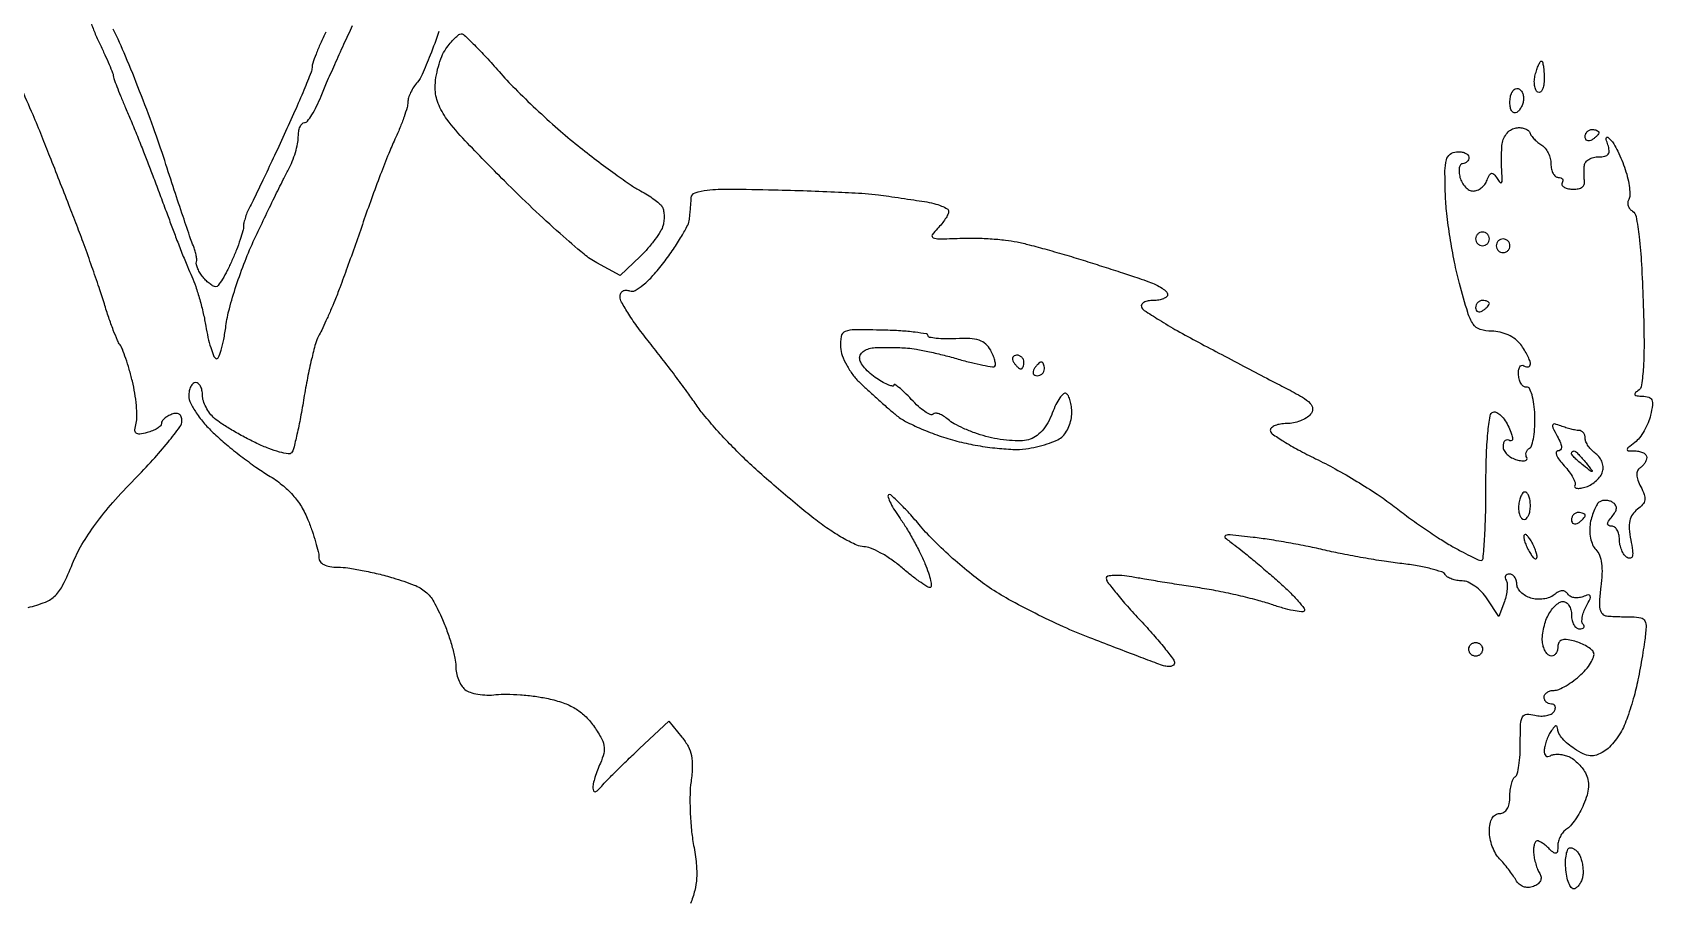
# Model space of a CAD drawing. Extents: x 0 to 102, y 0 to 135.
# Drawn here: x 47.56 to 67.63, y 86.97 to 97.73 of the extents above; entities that cross this region are included whole.
import ezdxf

# ---------------------------------------------------------------- set-up
doc = ezdxf.new("R2010")
doc.units = 0
doc.header["$MEASUREMENT"] = 0

msp = doc.modelspace()

# ---------------------------------------------------------------- linework, layer by layer
for points in [[(30.54279, 98.263538, 0.007553), (30.527875, 97.243747, 0.000859), (30.532943, 94.939496, 0.000898), (30.541598, 93.425017, 0.001463), (30.555014, 92.13976, 0.000165), (30.570717, 90.993112, 0.135711), (30.586404, 90.939331, -0.134315), (30.602273, 90.885471, -0.000146), (30.625646, 89.669396, -0.001368), (30.647691, 88.307759, -0.000839), (30.666595, 86.702551, 0.000033), (30.685773, 84.815616, 0.00002), (30.70867, 82.585771, 0.00002), (30.731548, 80.374829, 0.000035), (30.75062, 78.5511, -0.000439), (30.769668, 76.57694, -0.000168), (30.792841, 73.829363, -0.000166), (30.816006, 70.846073, -0.000204), (30.835569, 68.0607, 0.000004), (30.856286, 64.932268, 0.000002), (30.883525, 60.825814, 0.000002), (30.912326, 56.488502, 0.000002), (30.938318, 52.5789, -0.000116)], [(31.042661, 24.1956, 0.000001), (31.037549, 23.023692, 0.000001), (31.032419, 21.846099, 0.000001), (31.02793, 20.814404, 0.000005)], [(48.274914, 97.867118, 0.015059), (48.328418, 97.72615, 0.01428), (48.3912, 97.5861, -0.005063), (48.454025, 97.452603, -0.007001), (48.507486, 97.331501, -0.00461), (48.549837, 97.229202, -0.082511), (48.557529, 97.194582, 0.073147), (48.564535, 97.160027, 0.004447), (48.601299, 97.06084, 0.00656), (48.647859, 96.943231, 0.004801), (48.7025, 96.813882, -0.003914), (48.767348, 96.661124, -0.00207), (48.845511, 96.470696, -0.002059), (48.923878, 96.275194, -0.003184), (48.989803, 96.1056, -0.001036), (49.055495, 95.932289, -0.00061), (49.133325, 95.7249, -0.00061), (49.210581, 95.517501, -0.001044), (49.274484, 95.3442, 0.004173), (49.33625, 95.17987, 0.003172), (49.406585, 95.000777, 0.003207), (49.474698, 94.83364, 0.007493), (49.528327, 94.7097, -0.025155), (49.576359, 94.586979, -0.011999), (49.626257, 94.424966, -0.011861), (49.670402, 94.252836, -0.016521), (49.701107, 94.096793, 0.015067), (49.728338, 93.956256, 0.020284), (49.761913, 93.831092, 0.017808), (49.796976, 93.731417, 0.16224), (49.826076, 93.696554, 0.453532), (49.855238, 93.705512, 0.030565), (49.889875, 93.797501, 0.027578), (49.92312, 93.931118, 0.015057), (49.949806, 94.097961, -0.033726), (49.992256, 94.311859, -0.013648), (50.07751, 94.596889, -0.013432), (50.186242, 94.899646, -0.016623), (50.304253, 95.175, -0.001892), (50.426977, 95.434385, -0.001977), (50.549902, 95.689078, -0.001897), (50.657819, 95.90832, -0.008723), (50.723061, 96.034053, 0.028297), (50.769596, 96.133022, 0.022313), (50.808898, 96.244725, 0.022819), (50.836084, 96.352056, 0.050654), (50.8446, 96.435903, -0.040625), (50.850125, 96.503787, -0.060012), (50.866753, 96.561119, -0.07892), (50.891162, 96.600079, -0.216699), (50.920014, 96.6132, 0.230599), (50.956593, 96.631017, 0.025445), (51.011763, 96.709391, 0.026915), (51.070771, 96.815213, 0.018563), (51.126451, 96.940659, -0.007036), (51.194411, 97.103811, -0.002569), (51.295027, 97.332868, -0.002546), (51.407624, 97.582238, -0.003043), (51.516337, 97.816002, 0.006342)], [(51.183, 97.732977, 0.008954), (51.118208, 97.592506, 0.011262), (51.063502, 97.460075, 0.009506), (51.022512, 97.347851, 0.082987), (51.0138, 97.295724, -0.094978), (51.002414, 97.236325, -0.003268), (50.913182, 97.016316, -0.006019), (50.802509, 96.75736, -0.004155), (50.67127, 96.466787, -0.001291), (50.534217, 96.171946, -0.001625), (50.40572, 95.899677, -0.001293), (50.296588, 95.671894, -0.012941), (50.24827, 95.577998, 0.024907), (50.217466, 95.514445, 0.021506), (50.191438, 95.444985, 0.022067), (50.173325, 95.37989, 0.056876), (50.1678, 95.331475, -0.070397), (50.159714, 95.274329, -0.01111), (50.125741, 95.165788, -0.012144), (50.079437, 95.03888, -0.010345), (50.024619, 94.907327, -0.013976), (49.965551, 94.782978, -0.020862), (49.906471, 94.67813, -0.016758), (49.852977, 94.59795, -0.241783), (49.823478, 94.5828, -0.13039), (49.794759, 94.590419, -0.032332), (49.753777, 94.617461, -0.030866), (49.709337, 94.65563, -0.026688), (49.66759, 94.700795, -0.034961), (49.631327, 94.751287, -0.037085), (49.603247, 94.805383, -0.039914), (49.586462, 94.855218, -0.117531), (49.586063, 94.891145, 0.076699), (49.588614, 94.927639, 0.027348), (49.581408, 94.979523, 0.026378), (49.567136, 95.036503, 0.028163), (49.547188, 95.0904, -0.020443), (49.513357, 95.177647, -0.001156), (49.420423, 95.451902, -0.001772), (49.31169, 95.77907, -0.001298), (49.193266, 96.142844, 0.00887), (49.054418, 96.54839, 0.006128), (48.883555, 97.00252, 0.00618), (48.7085, 97.435172, 0.012579), (48.558309, 97.769699, -0.010234)], [(52.583198, 97.740851, -0.010139), (52.475086, 97.447881, -0.008291), (52.376028, 97.207152, -0.080015), (52.316848, 97.114139, 0.037514), (52.27144, 97.054573, 0.032635), (52.233053, 96.986124, 0.034025), (52.206545, 96.919337, 0.077608), (52.1982, 96.865899, -0.0713), (52.188943, 96.801313, -0.012451), (52.151372, 96.683869, -0.013293), (52.099816, 96.547356, -0.011577), (52.038785, 96.40726, 0.012831), (51.961925, 96.229612, 0.004263), (51.858234, 95.965528, 0.004241), (51.748272, 95.670841, 0.004814), (51.648, 95.3865, -0.002301), (51.550549, 95.105668, -0.0022), (51.449076, 94.821531, -0.002179), (51.357306, 94.571501, -0.007889), (51.295716, 94.4136, -0.005181), (51.243513, 94.289452, -0.004591), (51.186645, 94.16128, -0.004613), (51.133313, 94.04681, -0.014037), (51.094202, 93.970438, 0.058579), (51.057237, 93.879043, 0.0087), (51.00799, 93.686114, 0.009696), (50.95798, 93.455029, 0.008213), (50.9139, 93.209038, -0.006256), (50.871863, 92.969048, -0.008829), (50.827972, 92.756425, -0.005644), (50.786211, 92.580071, -0.112416), (50.761384, 92.530915, -0.265663), (50.720613, 92.515574, -0.025872), (50.613594, 92.538517, -0.02738), (50.480391, 92.582315, -0.018071), (50.332435, 92.646367, -0.011422), (50.177573, 92.724551, -0.010762), (50.0233, 92.811232, -0.010789), (49.889967, 92.8939, -0.036309), (49.80825, 92.955914, -0.051864), (49.751593, 93.017293, -0.04119), (49.70369, 93.093796, -0.042544), (49.670915, 93.173061, -0.07691), (49.6602, 93.242312, 0.052233), (49.653944, 93.302032, 0.07211), (49.635349, 93.352549, 0.092064), (49.607887, 93.386488, 0.178587), (49.5756, 93.3984, 0.190031), (49.543295, 93.385662, 0.088549), (49.515851, 93.349032, 0.068366), (49.497236, 93.294656, 0.048366), (49.491, 93.230339, 0.119591), (49.511444, 93.146085, 0.03), (49.584192, 93.023638, 0.028908), (49.686819, 92.889717, 0.025591), (49.80825, 92.762679, 0.015964), (49.955229, 92.632499, 0.009877), (50.135635, 92.488634, 0.009905), (50.319633, 92.353456, 0.017537), (50.477252, 92.250472, -0.033207), (50.641989, 92.13532, -0.042404), (50.776044, 92.007598, -0.044239), (50.882215, 91.863927, -0.04187), (50.963702, 91.701219, -0.011588), (51.015266, 91.563154, -0.012619), (51.058833, 91.426691, -0.012151), (51.090256, 91.308321, -0.058864), (51.0984, 91.239388, 0.151821), (51.114888, 91.186337, 0.12176), (51.159834, 91.146454, 0.083193), (51.234326, 91.121978, 0.037882), (51.336845, 91.1142, -0.035976), (51.458255, 91.105453, -0.011733), (51.635498, 91.075519, -0.011625), (51.831447, 91.032931, -0.012852), (52.0187, 90.982521, -0.0203), (52.276159, 90.894546, -0.083419), (52.417381, 90.8106, -0.090088), (52.517877, 90.688424, -0.025928), (52.626255, 90.467908, -0.016282), (52.689087, 90.307056, -0.015678), (52.742182, 90.140435, -0.015815), (52.779667, 89.990831, -0.05352), (52.7904, 89.890845, 0.051745), (52.798834, 89.809563, 0.04244), (52.823949, 89.7259, 0.044112), (52.860837, 89.652302, 0.081501), (52.904608, 89.601933, 0.095999), (52.967154, 89.567658, 0.036469), (53.064299, 89.544194, 0.034457), (53.176478, 89.533481, 0.035572), (53.28786, 89.538474, -0.033195), (53.417551, 89.544905, -0.014758), (53.588647, 89.536972, -0.014533), (53.769934, 89.517882, -0.019041), (53.934011, 89.48937, -0.03167), (54.118008, 89.437764, -0.050814), (54.265492, 89.368635, -0.055422), (54.386842, 89.276273, -0.047713), (54.491889, 89.155075, -0.024573), (54.583235, 89.012448, -0.084568), (54.620964, 88.909655, -0.104211), (54.618564, 88.812258, -0.048843), (54.577529, 88.692423, 0.017353), (54.541313, 88.605023, 0.017206), (54.511134, 88.515074, 0.017341), (54.49022, 88.434721, 0.061673), (54.485091, 88.381869, 0.112621), (54.493856, 88.347646, 0.342878), (54.514236, 88.338172, 0.136935), (54.547133, 88.356044, 0.025271), (54.594643, 88.407, -0.018605), (54.657641, 88.476399, -0.003649), (54.776364, 88.596028, -0.003867), (54.916895, 88.733437, -0.003577), (55.063208, 88.8723), (55.424912, 89.2107), (55.585673, 89.014044, -0.050863), (55.661066, 88.899886, -0.07004), (55.702256, 88.784244, -0.05893), (55.713886, 88.647102, -0.02546), (55.698476, 88.464144, 0.029211), (55.685709, 88.297655, 0.014613), (55.688052, 88.086417, 0.014455), (55.703247, 87.867261, 0.020676), (55.730336, 87.674309, -0.018971), (55.762854, 87.44828, -0.039792), (55.767361, 87.270917, -0.046807), (55.744093, 87.114511, -0.03922), (55.691368, 86.955209, 0.006333)], [(47.504738, 90.615888, 0.030821), (47.719012, 90.684124, 0.102844), (47.842249, 90.763967, 0.084691), (47.936112, 90.8949, 0.016858), (48.053754, 91.15885, -0.037202), (48.170326, 91.39418, -0.024849), (48.336171, 91.645128, -0.021605), (48.552194, 91.913978, -0.014348), (48.821558, 92.203832, 0.010042), (49.045606, 92.440798, 0.014208), (49.234603, 92.661179, 0.01026), (49.38111, 92.849969, 0.161234), (49.4064, 92.926358, 0.087816), (49.397613, 92.976002, 0.166514), (49.372361, 93.007205, 0.15708), (49.332051, 93.017447, 0.076048), (49.2795, 93.005994, 0.042075), (49.230944, 92.982508, 0.049775), (49.189877, 92.952308, 0.057119), (49.161609, 92.920282, 0.153444), (49.1526, 92.891616, -0.202794), (49.14057, 92.863175, -0.051868), (49.100439, 92.831588, -0.044357), (49.043018, 92.802091, -0.032537), (48.975032, 92.779499, -0.03111), (48.883951, 92.761644, -0.211935), (48.841046, 92.774275, -0.244627), (48.825305, 92.812901, -0.04075), (48.839666, 92.894445, 0.066984), (48.850196, 92.980324, 0.019145), (48.843468, 93.114652, 0.018907), (48.824127, 93.267171, 0.019029), (48.793348, 93.417463, 0.0102), (48.754795, 93.562122, 0.011913), (48.712153, 93.69772, 0.010929), (48.671034, 93.810239, 0.068175), (48.641245, 93.8637, -0.062315), (48.609519, 93.919107, -0.00783), (48.558171, 94.047705, -0.009108), (48.502133, 94.203138, -0.007443), (48.447723, 94.3713, 0.006751), (48.382998, 94.572293, 0.003133), (48.293808, 94.831577, 0.003103), (48.196726, 95.10276, 0.00432), (48.106227, 95.3442, 0.000934), (48.009385, 95.594524, 0.000546), (47.892469, 95.8941, 0.000546), (47.774804, 96.193662, 0.000927), (47.67562, 96.444, 0.007338), (47.565543, 96.708958, 0.003153), (47.411258, 97.059388, 0.003119)]]:
    msp.add_lwpolyline(points, format="xyb")
for points in [[(52.858647, 97.711932, -0.188864), (52.894831, 97.696994, -0.005068), (53.02021, 97.574197, -0.009889), (53.165303, 97.423328, -0.006531), (53.326283, 97.244544, 0.015703), (53.523279, 97.033673, 0.008222), (53.780778, 96.783204, 0.00817), (54.05346, 96.534834, 0.012402), (54.299183, 96.328857, 0.00562), (54.53059, 96.148672, 0.006119), (54.759578, 95.978853, 0.005772), (54.958999, 95.838186, 0.029775), (55.0746, 95.76838, -0.01779), (55.15946, 95.719872, -0.018476), (55.239564, 95.666027, -0.018521), (55.305178, 95.614491, -0.072513), (55.339181, 95.57597, -0.090769), (55.356767, 95.534068, -0.039603), (55.365044, 95.474099, -0.037492), (55.363911, 95.40725, -0.040993), (55.352688, 95.343341, -0.073117), (55.321329, 95.26953, -0.021812), (55.252922, 95.16766, -0.021368), (55.165121, 95.058569, -0.021602), (55.068632, 94.957782), (54.824149, 94.723553), (54.535455, 94.879025, -0.050369), (54.375486, 94.987214, -0.007509), (54.080385, 95.241029, -0.008384), (53.740225, 95.552944, -0.007138), (53.39168, 95.893056, -0.004762), (52.905975, 96.390117, -0.031379), (52.681588, 96.655663, -0.065997), (52.573407, 96.850413, -0.094087), (52.5366, 97.044284, -0.038276), (52.546247, 97.170116, -0.028604), (52.575286, 97.306213, -0.029209), (52.61777, 97.43196, -0.056761), (52.668297, 97.524976, -0.019683), (52.723018, 97.596902, -0.02617), (52.778538, 97.657454, -0.025335), (52.828268, 97.70158, -0.175078)], [(66.209367, 97.3746, -0.349346), (66.22213, 97.364443, -0.019434), (66.232273, 97.311005, -0.023105), (66.239463, 97.241104, -0.014076), (66.2418, 97.158107, -0.034022), (66.236368, 97.078363, -0.072514), (66.219282, 97.019126, -0.140077), (66.194127, 96.989498, -0.293546), (66.165142, 96.988991, -0.15438), (66.138966, 97.019391, -0.064046), (66.123994, 97.072129, -0.054994), (66.121463, 97.137277, -0.046215), (66.132709, 97.205484, -0.016826), (66.152007, 97.270288, -0.025633), (66.17347, 97.324922, -0.023205), (66.194388, 97.3659, -0.269346)], [(65.9034, 97.0362, -0.142666), (65.935661, 97.026804, -0.09965), (65.963149, 97.00039, -0.08433), (65.981667, 96.960891, -0.067639), (65.988, 96.914293, -0.061875), (65.981725, 96.863783, -0.051278), (65.963149, 96.812837, -0.053305), (65.935788, 96.769062, -0.08825), (65.9034, 96.7401, -0.202618), (65.871411, 96.735142, -0.181468), (65.843651, 96.754342, -0.104212), (65.824852, 96.798931, -0.047867), (65.8188, 96.862007, -0.0466), (65.825027, 96.928678, -0.066561), (65.843651, 96.985031, -0.086673), (65.871084, 97.023051, -0.195654)], [(66.063855, 96.489337, 0.06722), (66.084847, 96.450904, 0.031858), (66.121186, 96.40757, 0.030863), (66.165612, 96.366386, 0.038057), (66.211905, 96.334046, -0.090642), (66.255735, 96.29603, -0.054601), (66.292767, 96.237798, -0.052334), (66.317902, 96.169528, -0.062127), (66.3264, 96.101396, 0.052333), (66.333026, 96.038268, 0.072203), (66.352718, 95.984868, 0.092144), (66.3818, 95.948994, 0.178305), (66.415993, 95.9364, -0.080103), (66.447134, 95.931379, -0.158326), (66.467097, 95.916708, -0.184073), (66.472877, 95.894883, -0.112574), (66.464154, 95.869362, 0.248722), (66.462406, 95.842935, 0.146181), (66.483621, 95.818345, 0.082738), (66.527945, 95.799419, 0.04084), (66.588606, 95.789828, 0.058971), (66.651143, 95.792495, 0.090638), (66.70207, 95.810579, 0.121332), (66.733545, 95.840704, 0.17424), (66.741922, 95.878016, -0.0178), (66.737819, 95.924206, -0.010168), (66.735989, 95.980188, -0.010147), (66.736439, 96.036655, -0.016563), (66.739376, 96.08445, -0.147566), (66.755856, 96.124824, -0.087884), (66.795378, 96.159136, -0.074158), (66.851517, 96.182316, -0.060959), (66.915945, 96.1902, 0.050628), (66.992213, 96.197942, 0.179484), (67.03326, 96.223535, 0.192374), (67.046045, 96.268337, 0.059126), (67.030394, 96.33825, -0.015645), (67.009801, 96.403191, -0.192431), (67.012458, 96.428542, -0.457203), (67.027985, 96.432153, -0.037745), (67.063802, 96.4017, -0.067237), (67.102909, 96.350941, -0.016807), (67.152136, 96.25833, -0.016866), (67.20174, 96.147617, -0.016245), (67.244441, 96.032432, -0.023372), (67.277033, 95.917263, -0.028263), (67.296316, 95.80661, -0.02887), (67.301735, 95.713771, -0.139431), (67.287448, 95.663424, 0.115743), (67.275114, 95.626587, 0.100463), (67.279496, 95.586021, 0.093297), (67.3, 95.547937, 0.084515), (67.333573, 95.518361, -0.215352), (67.37885, 95.451174, -0.01256), (67.415097, 95.200589, -0.015033), (67.4452, 94.861216, -0.006519), (67.465756, 94.408429, -0.005359), (67.476434, 93.91448, -0.017593), (67.468511, 93.588305, -0.020174), (67.446496, 93.368467, -0.219487), (67.399495, 93.295505, 0.0583), (67.365292, 93.267684, 0.391184), (67.364778, 93.247668, 0.189362), (67.391044, 93.234113, 0.023478), (67.456521, 93.230495, -0.071207), (67.534005, 93.218752, -0.221055), (67.572495, 93.184466, -0.138233), (67.581188, 93.119619, -0.023794), (67.557641, 92.99655, -0.03967), (67.525991, 92.899722, -0.031642), (67.477353, 92.801177, -0.032612), (67.420216, 92.715276, -0.06668), (67.3631, 92.65815, 0.007075), (67.27836, 92.5915, 0.237821), (67.268099, 92.568718, 0.386566), (67.282099, 92.554608, 0.012888), (67.36773, 92.5524, -0.053682), (67.422465, 92.546506, -0.073441), (67.468773, 92.529015, -0.093186), (67.49986, 92.50317, -0.174583), (67.5108, 92.472793, -0.089841), (67.504583, 92.438471, -0.053217), (67.485882, 92.40117, -0.050997), (67.458419, 92.366718, -0.06066), (67.425971, 92.340759, 0.153024), (67.396047, 92.306191, 0.114544), (67.386888, 92.256352, 0.077314), (67.400234, 92.190736, 0.034115), (67.436683, 92.109813, -0.036483), (67.479262, 92.014071, -0.124588), (67.485857, 91.946739, -0.143634), (67.459442, 91.889982, -0.054685), (67.394394, 91.830512, 0.084034), (67.332779, 91.767192, 0.098052), (67.299484, 91.690294, 0.073841), (67.292851, 91.589485, 0.02893), (67.312288, 91.45111, -0.014563), (67.334429, 91.320775, -0.082611), (67.332626, 91.250639, -0.296478), (67.309356, 91.226495, -0.197752), (67.270206, 91.232938, -0.099794), (67.232733, 91.268024, -0.052235), (67.20113, 91.323865, -0.049005), (67.179654, 91.390297, -0.053739), (67.1724, 91.457593, 0.055886), (67.165357, 91.520405, 0.07539), (67.144506, 91.573564, 0.094706), (67.113669, 91.609213, 0.168775), (67.077441, 91.6218, -0.097798), (67.040188, 91.629157, -0.313517), (67.027185, 91.649302, -0.141986), (67.0386, 91.684158, -0.023542), (67.081549, 91.741168, 0.043282), (67.120896, 91.797921, 0.115588), (67.134865, 91.844811, 0.160707), (67.124619, 91.883439, 0.110253), (67.091908, 91.915361, 0.067801), (67.05244, 91.9329, 0.05732), (67.007374, 91.940556, 0.059614), (66.963766, 91.937703, 0.092552), (66.928701, 91.924143, 0.119965), (66.897226, 91.892226, 0.031207), (66.863872, 91.827727, 0.029887), (66.834018, 91.747221, 0.026622), (66.81262, 91.660574, 0.051998), (66.804839, 91.569233, 0.04661), (66.815476, 91.474723, 0.049437), (66.841703, 91.391132, 0.095938), (66.880735, 91.333351, -0.10798), (66.925363, 91.263767, -0.055043), (66.950694, 91.162524, -0.043302), (66.957045, 91.03207, -0.023861), (66.943377, 90.872826, 0.016043), (66.925954, 90.701335, 0.065148), (66.932333, 90.596815, 0.134669), (66.961497, 90.537771, 0.191555), (67.013211, 90.511777, 0.009404), (67.071654, 90.507772, 0.003494), (67.153975, 90.50426, 0.003461), (67.243828, 90.501679, 0.004174), (67.328265, 90.500543, -0.05099), (67.437762, 90.488782, -0.227494), (67.487558, 90.450432, -0.1372), (67.502831, 90.372889, -0.015584), (67.483128, 90.193515, -0.005672), (67.462361, 90.05786, -0.003775), (67.435622, 89.902838, -0.0038), (67.407393, 89.752789, -0.00742), (67.38221, 89.6337, -0.01255), (67.353473, 89.520369, -0.007846), (67.314437, 89.389139, -0.007873), (67.271885, 89.260972, -0.014185), (67.232404, 89.15755, -0.038773), (67.185373, 89.065089, -0.029032), (67.120251, 88.971136, -0.029656), (67.048086, 88.889425, -0.057516), (66.980065, 88.835185, -0.055441), (66.889888, 88.791905, -0.107804), (66.811001, 88.782238, -0.090751), (66.726349, 88.806018, -0.031306), (66.615457, 88.869135, -0.032399), (66.537113, 88.928054, -0.036983), (66.470679, 88.994239, -0.040065), (66.423945, 89.057899, -0.136002), (66.409705, 89.1069, 0.078853), (66.403629, 89.142321, 0.397691), (66.387475, 89.150865, 0.159625), (66.362402, 89.134183, 0.023354), (66.3264, 89.0838, 0.033381), (66.294906, 89.027097, 0.025781), (66.268101, 88.961646, 0.026384), (66.249391, 88.897646, 0.055043), (66.243095, 88.846157, 0.072432), (66.24829, 88.807303, 0.150526), (66.264789, 88.781918, 0.19112), (66.289608, 88.773749, 0.124095), (66.318766, 88.782982, -0.100026), (66.358033, 88.797502, -0.044526), (66.413332, 88.801146, -0.041688), (66.474551, 88.7946, -0.044169), (66.532616, 88.778021, -0.062549), (66.591049, 88.746753, -0.034919), (66.653566, 88.695565, -0.034252), (66.710462, 88.634051, -0.04667), (66.752139, 88.571082, -0.072228), (66.782236, 88.487908, -0.064678), (66.789007, 88.396336, -0.055601), (66.771841, 88.294159, -0.034136), (66.73042, 88.179185, -0.024477), (66.682563, 88.083309, -0.023765), (66.62513, 87.991588, -0.024464), (66.566954, 87.915988, -0.076252), (66.518531, 87.874046, 0.079982), (66.477379, 87.837865, 0.052898), (66.442587, 87.785253, 0.051948), (66.418964, 87.725198, 0.067845), (66.411, 87.666776, -0.029634), (66.406995, 87.599254, -0.280341), (66.38985, 87.577397, -0.264808), (66.361641, 87.581913, -0.027239), (66.30948, 87.62868, 0.024094), (66.266684, 87.667539, 0.027348), (66.222054, 87.700378, 0.028102), (66.181593, 87.723733, 0.117359), (66.154418, 87.7302, 0.256434), (66.134697, 87.719374, 0.072535), (66.119841, 87.686273, 0.053788), (66.111566, 87.637951, 0.033927), (66.111893, 87.580663, 0.031698), (66.120838, 87.515741, 0.022349), (66.138711, 87.444249, 0.022648), (66.162066, 87.377152, 0.043359), (66.187717, 87.326265, -0.110648), (66.203887, 87.279541, -0.142685), (66.196209, 87.234996, -0.120896), (66.163947, 87.196283, -0.067352), (66.109789, 87.166633, -0.082215), (66.045717, 87.153488, -0.098576), (65.985025, 87.163172, -0.097669), (65.932254, 87.195488, -0.079266), (65.891061, 87.247654, 0.02381), (65.852995, 87.308665, 0.012803), (65.800661, 87.380287, 0.012724), (65.743452, 87.450731, 0.01947), (65.690033, 87.508481, -0.070076), (65.642108, 87.572119, -0.038918), (65.601729, 87.660689, -0.037934), (65.574198, 87.758592, -0.049614), (65.565, 87.851057, -0.044719), (65.57321, 87.942674, -0.087552), (65.598488, 88.011193, -0.12005), (65.639039, 88.053262, -0.142149), (65.6919, 88.0686, 0.1393), (65.743992, 88.0834, 0.117066), (65.784653, 88.124168, 0.088683), (65.810341, 88.189596, 0.049343), (65.8188, 88.275107, -0.029336), (65.823617, 88.35713, -0.035503), (65.838044, 88.432846, -0.038261), (65.859021, 88.492959, -0.152411), (65.884311, 88.522102, 0.200046), (65.909865, 88.55772, 0.019758), (65.929972, 88.663441, 0.0225), (65.943779, 88.79643, 0.015957), (65.947761, 88.946401, -0.010183), (65.951189, 89.175005, -0.113328), (65.974575, 89.262545, -0.267115), (66.026327, 89.295137, -0.071594), (66.126821, 89.284751, 0.051365), (66.200293, 89.274152, 0.05802), (66.27134, 89.279509, 0.066508), (66.329553, 89.299059, 0.141025), (66.364463, 89.330745, 0.0748), (66.379428, 89.365725, 0.151622), (66.378064, 89.395335, 0.187457), (66.360969, 89.414922, 0.121237), (66.331393, 89.4222, -0.093332), (66.297193, 89.42864, -0.09642), (66.268118, 89.447051, -0.099167), (66.248658, 89.47452, -0.105053), (66.2418, 89.5068, -0.143373), (66.251245, 89.539061, -0.099563), (66.277796, 89.566549, -0.084086), (66.3175, 89.585069, -0.067272), (66.364341, 89.5914, 0.103555), (66.425436, 89.604191, 0.029214), (66.512598, 89.648593, 0.028111), (66.607538, 89.711582, 0.026362), (66.696967, 89.7861, 0.034117), (66.773186, 89.86707, 0.048045), (66.828397, 89.94936, 0.058301), (66.856991, 90.021268, 0.214158), (66.849376, 90.068471, 0.08965), (66.814128, 90.105504, 0.032608), (66.752727, 90.14452, 0.031073), (66.678448, 90.179376, 0.032279), (66.60135, 90.204251, 0.037515), (66.515688, 90.219181, 0.113986), (66.457435, 90.211599, 0.179526), (66.423628, 90.182442, 0.126631), (66.411, 90.13338, -0.064062), (66.405148, 90.087891, -0.081861), (66.387971, 90.04935, -0.098638), (66.362501, 90.023565, -0.149833), (66.332603, 90.0144, -0.164688), (66.300429, 90.025293, -0.072206), (66.268584, 90.05789, -0.060206), (66.241823, 90.105808, -0.048204), (66.224754, 90.16245, -0.061588), (66.21959, 90.232719, -0.029569), (66.22942, 90.322732, -0.028775), (66.250972, 90.416704, -0.03645), (66.282, 90.50019, -0.042602), (66.322993, 90.572815, -0.048004), (66.374296, 90.634352, -0.054036), (66.427713, 90.676842, -0.140345), (66.47445, 90.69054, -0.157799), (66.51478, 90.677764, -0.097973), (66.549136, 90.641304, -0.079676), (66.572328, 90.586654, -0.060655), (66.5802, 90.522, 0.056395), (66.587523, 90.45728, 0.075828), (66.609193, 90.402502, 0.095027), (66.641246, 90.365776, 0.167478), (66.6789, 90.3528, 0.054473), (66.713088, 90.356536, 0.163966), (66.732914, 90.368493, 0.256938), (66.736451, 90.385939, 0.121201), (66.724177, 90.406223, -0.186994), (66.709916, 90.438531, -0.053538), (66.713314, 90.494157, -0.045904), (66.731131, 90.561204, -0.034996), (66.762218, 90.630551, 0.0126), (66.809494, 90.724502, 0.19836), (66.811227, 90.759595, 0.384726), (66.788794, 90.771675, 0.031473), (66.719651, 90.750023, -0.064954), (66.664486, 90.736717, -0.071379), (66.609557, 90.738671, -0.080668), (66.563252, 90.755002, -0.130018), (66.533078, 90.783603, 0.120849), (66.502747, 90.81341, 0.151065), (66.464556, 90.822606, 0.110358), (66.418469, 90.809184, 0.047411), (66.365228, 90.772919, -0.086209), (66.308377, 90.740312, -0.052196), (66.232896, 90.721486, -0.050362), (66.151484, 90.718268, -0.061626), (66.07666, 90.732211, -0.059373), (66.01041, 90.76227, -0.06239), (65.954295, 90.806651, -0.069623), (65.916252, 90.857962, -0.125394), (65.9034, 90.908401, 0.07227), (65.896671, 90.954715, 0.087217), (65.877082, 90.993998, 0.10045), (65.847973, 91.020259, 0.134241), (65.813807, 91.0296, 0.095639), (65.783273, 91.023706, 0.173594), (65.764473, 91.007044, 0.172055), (65.760421, 90.982112, 0.093749), (65.771671, 90.952813, -0.121233), (65.785288, 90.910636, -0.038124), (65.78494, 90.843847, -0.035545), (65.773079, 90.766664, -0.032704), (65.7502, 90.689695), (65.681271, 90.503363), (65.536585, 90.724182, 0.04661), (65.469218, 90.808659, 0.045235), (65.386738, 90.880135, 0.048817), (65.302231, 90.929205, 0.107543), (65.229643, 90.945, -0.044254), (65.163968, 90.950824, -0.04508), (65.100765, 90.968112, -0.049176), (65.048952, 90.993484, -0.116417), (65.018759, 91.023679, 0.178332), (64.975779, 91.057331, 0.015988), (64.841914, 91.095729, 0.019236), (64.674382, 91.131245, 0.01382), (64.485016, 91.158471, -0.009072), (64.265563, 91.187898, -0.005422), (64.005721, 91.230441, -0.005427), (63.747818, 91.278434, -0.009377), (63.5346, 91.32468, 0.008534), (63.325691, 91.370361, 0.005469), (63.081726, 91.41659, 0.005495), (62.841724, 91.456638, 0.010234), (62.6463, 91.482959, 0.00255), (62.360612, 91.514026, 0.127193), (62.304999, 91.505632, 0.56099), (62.301065, 91.478776, 0.014047), (62.419056, 91.386121, -0.010956), (62.517872, 91.309506, -0.00355), (62.660721, 91.191961, -0.003537), (62.817717, 91.059, -0.003969), (62.966855, 90.928799, -0.012258), (63.098705, 90.805927, -0.020438), (63.202706, 90.695457, -0.015652), (63.277444, 90.603614, -0.375595), (63.275395, 90.572995, -0.233797), (63.241651, 90.561586, -0.015925), (63.138924, 90.578705, -0.020136), (63.012992, 90.609156, -0.01357), (62.871899, 90.653522, 0.018181), (62.696964, 90.706761, 0.008133), (62.463433, 90.764606, 0.008039), (62.214241, 90.81784, 0.01081), (61.986902, 90.857513, -0.001405), (61.762653, 90.892313, -0.001147), (61.522927, 90.930769, -0.001159), (61.302498, 90.967173, -0.003046), (61.14465, 90.994608, 0.021384), (61.023178, 91.011157, 0.036974), (60.921309, 91.013066, 0.045525), (60.849018, 91.002424, 0.355527), (60.829839, 90.977219, 0.156632), (60.846352, 90.931046, 0.006648), (60.955101, 90.793071, 0.010868), (61.091525, 90.631932, 0.007466), (61.252839, 90.454976, -0.008135), (61.413973, 90.277743, -0.011803), (61.54986, 90.11575, -0.007507), (61.657288, 89.977148, -0.162495), (61.6734, 89.928881, -0.221945), (61.6614, 89.903179, -0.127738), (61.62991, 89.888236, -0.082617), (61.582072, 89.887082, -0.046356), (61.52535, 89.900565, -0.008187), (61.431433, 89.934041, -0.000752), (61.199845, 90.021286, -0.000971), (60.924011, 90.126287, -0.000761), (60.625149, 90.24124, -0.013897), (60.301321, 90.376821, -0.010211), (59.949965, 90.544263, -0.010334), (59.623781, 90.716493, -0.022523), (59.382862, 90.864704, -0.020362), (59.169172, 91.022901, -0.012722), (58.93166, 91.224352, -0.012764), (58.707371, 91.43515, -0.022586), (58.535129, 91.621639, 0.009033), (58.395285, 91.781532, 0.015155), (58.271443, 91.910022, 0.008934), (58.166937, 92.008486, 0.400331), (58.139636, 92.007836, 0.296334), (58.13379, 91.980301, 0.022091), (58.165952, 91.90653, 0.024953), (58.215926, 91.816176, 0.01592), (58.282437, 91.716178, -0.018152), (58.36075, 91.597291, -0.010371), (58.446998, 91.448537, -0.010348), (58.527667, 91.295089, -0.016883), (58.588902, 91.161407, -0.016858), (58.632553, 91.046162, -0.031403), (58.658754, 90.949831, -0.039035), (58.667383, 90.881024, -0.443788), (58.650085, 90.863838, -0.132086), (58.611427, 90.876471, -0.009722), (58.518431, 90.93981, -0.012998), (58.409497, 91.021488, -0.009472), (58.292596, 91.117638, 0.025123), (58.168364, 91.213462, 0.026547), (58.037349, 91.294456, 0.027424), (57.917737, 91.351614, 0.09805), (57.834983, 91.368, -0.108188), (57.745551, 91.38758, -0.019318), (57.592144, 91.465449, -0.020076), (57.416557, 91.572737, -0.01693), (57.239587, 91.699742, -0.008595), (57.043596, 91.856147, -0.004714), (56.808728, 92.054035, -0.004697), (56.574018, 92.259465, -0.007482), (56.377625, 92.439992, -0.011313), (56.19792, 92.618095, -0.009375), (56.014587, 92.81548, -0.009494), (55.853329, 93.002802, -0.025029), (55.747371, 93.1446, 0.009622), (55.645977, 93.289386, 0.003711), (55.499977, 93.486468, 0.003672), (55.33846, 93.697895, 0.004524), (55.184596, 93.892605, -0.011652), (55.045266, 94.074184, -0.015464), (54.927665, 94.245982, -0.012763), (54.838869, 94.392841, -0.130303), (54.8208, 94.461, -0.109004), (54.829927, 94.502368, -0.150354), (54.855215, 94.530468, -0.139204), (54.893596, 94.540798, -0.088404), (54.939358, 94.531995, 0.222052), (55.007333, 94.536802, 0.047066), (55.107844, 94.605814, 0.037045), (55.228043, 94.72232, 0.018707), (55.362358, 94.885216, 0.013193), (55.479865, 95.047832, 0.015918), (55.581155, 95.206725, 0.014635), (55.657524, 95.344409, 0.095944), (55.679686, 95.419816, 0.002022), (55.685233, 95.480947, 0.001262), (55.691263, 95.552613, 0.001266), (55.696849, 95.623283, 0.002301), (55.701002, 95.681075, -0.299138), (55.749925, 95.745634, -0.060632), (55.897317, 95.778575, -0.026603), (56.172184, 95.791108, -0.003995), (56.724466, 95.782482, -0.002819), (57.133243, 95.770523, -0.00327), (57.5221, 95.754405, -0.002916), (57.851026, 95.736691, -0.01939), (58.01445, 95.720557, -0.001452), (58.141059, 95.702704, -0.000803), (58.295613, 95.680198, -0.000801), (58.45217, 95.656888, -0.001288), (58.5855, 95.636467, -0.023176), (58.698946, 95.613363, -0.035083), (58.794621, 95.581935, -0.038319), (58.863606, 95.547401, -0.263366), (58.8816, 95.515609, -0.115556), (58.872765, 95.47789, -0.02872), (58.841176, 95.422412, -0.027825), (58.79666, 95.361442, -0.024779), (58.743986, 95.303272, 0.049327), (58.680328, 95.225641, 0.466836), (58.690929, 95.189492, 0.108887), (58.7645, 95.174956, 0.005112), (59.018936, 95.183121, -0.015282), (59.198549, 95.18523, -0.011268), (59.397289, 95.177006, -0.01141), (59.584976, 95.16069, -0.024873), (59.7276, 95.137781, -0.011756), (59.878301, 95.102096, -0.003867), (60.098254, 95.042698, -0.00385), (60.341353, 94.973006, -0.004351), (60.5736, 94.902283, -0.001554), (60.801194, 94.83003, -0.001514), (61.030308, 94.755743, -0.001492), (61.231208, 94.689266, -0.005663), (61.35615, 94.64593, -0.026476), (61.445242, 94.608459, -0.03639), (61.520459, 94.565011, -0.039754), (61.574095, 94.521988, -0.206695), (61.5888, 94.487936, -0.218049), (61.575777, 94.459493, -0.078388), (61.537027, 94.435436, -0.059603), (61.480035, 94.419044, -0.040271), (61.41255, 94.4136, 0.043255), (61.347044, 94.407922, 0.078749), (61.296357, 94.390556, 0.125198), (61.268095, 94.364938, 0.236894), (61.2645, 94.335152, 0.16311), (61.298936, 94.291548, 0.005696), (61.483226, 94.174055, 0.010073), (61.708119, 94.040458, 0.006814), (61.9695, 93.896898, 0.000658), (62.258144, 93.743934, 0.000545), (62.565828, 93.581827, 0.00055), (62.848168, 93.433862, 0.001485), (63.049153, 93.329573, -0.012337), (63.255118, 93.216962, -0.071666), (63.352045, 93.140469, -0.184896), (63.379501, 93.074416, -0.182228), (63.356044, 93.006427, -0.082983), (63.304738, 92.962106, -0.043967), (63.229186, 92.924765, -0.042178), (63.142994, 92.899341, -0.050677), (63.058941, 92.8908, 0.038899), (62.981919, 92.884799, 0.057993), (62.916885, 92.866704, 0.076246), (62.872568, 92.840173, 0.223402), (62.8578, 92.808771, 0.245434), (62.880486, 92.765338, 0.011655), (63.022037, 92.671628, 0.016898), (63.202645, 92.566368, 0.011127), (63.416903, 92.457091, -0.014091), (63.65964, 92.331472, -0.009757), (63.92711, 92.176457, -0.009848), (64.178434, 92.017321, -0.019878), (64.368653, 91.880397, 0.008504), (64.542514, 91.749143, 0.006142), (64.740573, 91.608534, 0.006206), (64.932165, 91.479512, 0.013397), (65.083386, 91.386076, 0.007326), (65.21103, 91.314339, 0.010039), (65.328077, 91.253807, 0.007129), (65.427071, 91.206845, 0.107503), (65.464086, 91.198781, 0.390745), (65.487693, 91.22054, 0.004061), (65.505482, 91.463836, 0.010127), (65.518486, 91.755128, 0.00609), (65.5227, 92.101124, -0.007374), (65.528369, 92.485483, -0.016986), (65.546701, 92.77396, -0.014065), (65.573475, 92.986078, -0.280745), (65.613872, 93.033934, -0.21156), (65.655986, 93.029935, -0.066987), (65.707585, 92.991083, -0.053437), (65.759963, 92.926948, -0.037653), (65.804864, 92.845301, -0.01972), (65.839055, 92.761669, -0.065411), (65.851885, 92.703755, -0.248244), (65.842026, 92.680388, -0.319901), (65.819442, 92.678903, 0.123709), (65.787031, 92.689193, 0.188215), (65.75924, 92.680265, 0.149768), (65.740517, 92.652336, 0.07344), (65.7342, 92.60956, 0.124775), (65.746864, 92.559602, 0.074599), (65.783937, 92.510373, 0.066913), (65.838785, 92.469297, 0.063432), (65.903517, 92.443257, 0.031131), (65.965667, 92.431076, 0.085212), (66.010231, 92.432802, 0.220586), (66.02971, 92.447394, 0.267951), (66.029037, 92.469844, -0.10793), (66.018232, 92.50053, -0.099622), (66.020741, 92.533882, -0.095624), (66.036208, 92.564764, -0.090805), (66.062297, 92.588332, 0.190102), (66.091591, 92.627554, 0.027028), (66.113126, 92.727737, 0.027602), (66.126181, 92.854651, 0.020317), (66.127127, 92.996028, 0.023277), (66.116081, 93.13296, 0.039113), (66.092586, 93.245836, 0.048324), (66.061578, 93.323476, 0.327505), (66.026712, 93.340804, -0.187794), (65.992136, 93.347796, -0.102539), (65.960775, 93.378521, -0.077014), (65.937348, 93.428601, -0.052208), (65.926082, 93.490683, -0.044674), (65.926928, 93.550619, -0.105496), (65.940642, 93.592908, -0.198766), (65.964193, 93.610981, -0.206803), (65.99312, 93.606736, 0.069538), (66.023539, 93.593343, 0.144137), (66.049253, 93.593612, 0.190049), (66.066196, 93.6071, 0.131456), (66.0726, 93.631038, 0.09582), (66.065122, 93.6697, 0.02148), (66.037314, 93.731132, 0.021525), (65.998459, 93.800423, 0.019361), (65.952477, 93.86868, 0.074922), (65.887747, 93.933969, 0.05297), (65.798742, 93.986632, 0.05102), (65.696629, 94.021208, 0.056193), (65.592927, 94.0329, -0.078133), (65.452086, 94.055044, -0.168699), (65.365598, 94.120268, -0.075138), (65.29822, 94.263241, -0.007647), (65.196078, 94.6251, -0.015352), (65.134499, 94.889152, -0.010353), (65.079798, 95.193717, -0.010435), (65.039109, 95.490758, -0.020341), (65.02129, 95.729219, -0.008784), (65.016604, 96.015927, -0.063444), (65.034185, 96.152594, -0.161557), (65.079011, 96.221763, -0.151201), (65.157562, 96.252711, -0.049646), (65.216364, 96.251298, -0.073178), (65.266069, 96.237578, -0.097586), (65.299364, 96.214308, -0.193944), (65.3112, 96.184942, -0.095605), (65.305356, 96.154658, -0.097072), (65.288675, 96.128907, -0.098711), (65.26378, 96.111667, -0.102581), (65.23452, 96.1056, 0.24384), (65.208817, 96.092272, 0.106581), (65.193363, 96.055897, 0.070464), (65.190699, 96.001231, 0.040966), (65.202087, 95.9364, 0.062272), (65.227937, 95.87171, 0.06636), (65.268495, 95.816902, 0.07433), (65.31696, 95.779843, 0.12678), (65.366022, 95.7672, 0.099668), (65.41562, 95.777186, 0.066847), (65.465656, 95.806561, 0.063704), (65.508529, 95.849968, 0.071513), (65.537128, 95.901193, -0.028136), (65.566991, 95.967588, -0.235094), (65.592826, 95.986428, -0.262884), (65.621332, 95.976156, -0.034033), (65.661629, 95.922343, 0.028589), (65.696697, 95.874437, 0.434832), (65.715088, 95.873306, 0.212722), (65.72537, 95.898129, 0.013511), (65.721052, 95.9787, -0.012862), (65.716767, 96.056753, -0.007098), (65.715342, 96.152291, -0.007073), (65.716643, 96.24925, -0.011275), (65.720796, 96.332047, -0.073609), (65.737014, 96.404706, -0.069756), (65.773752, 96.471028, -0.074189), (65.824666, 96.521148, -0.107152), (65.88225, 96.546584, -0.058303), (65.941363, 96.551679, -0.068827), (65.996667, 96.542304, -0.080641), (66.039906, 96.520541, -0.145487)], [(66.834, 96.5286, -0.042167), (66.866389, 96.525864, -0.061769), (66.893749, 96.517641, -0.081139), (66.912301, 96.505559, -0.210953), (66.9186, 96.491293, -0.151918), (66.913055, 96.473465, -0.038439), (66.893749, 96.449586, -0.035638), (66.866383, 96.424457, -0.029505), (66.834, 96.4017, -0.082592), (66.801674, 96.388459, -0.161196), (66.774251, 96.391091, -0.182303), (66.756023, 96.408979, -0.108972), (66.7494, 96.439007, -0.093332), (66.75584, 96.473207, -0.09642), (66.774251, 96.502282, -0.099167), (66.80172, 96.521742, -0.105053)], [(65.4804, 95.2596, 0.099038), (65.448113, 95.253141, 0.097945), (65.420651, 95.234749, 0.097945), (65.402259, 95.207287, 0.099038), (65.3958, 95.175, 0.099038), (65.402259, 95.142713, 0.097945), (65.420651, 95.115251, 0.097945), (65.448113, 95.096859, 0.099038), (65.4804, 95.0904, 0.099038), (65.512687, 95.096859, 0.097945), (65.540149, 95.115251, 0.097945), (65.558541, 95.142713, 0.099038), (65.565, 95.175, 0.099038), (65.558541, 95.207287, 0.097945), (65.540149, 95.234749, 0.097945), (65.512687, 95.253141, 0.099038)], [(65.7342, 95.175, 0.099038), (65.701913, 95.168541, 0.097945), (65.674451, 95.150149, 0.097945), (65.656059, 95.122687, 0.099038), (65.6496, 95.0904, 0.099038), (65.656059, 95.058113, 0.097945), (65.674451, 95.030651, 0.097945), (65.701913, 95.012259, 0.099038), (65.7342, 95.0058, 0.099038), (65.766487, 95.012259, 0.097945), (65.793949, 95.030651, 0.097945), (65.812341, 95.058113, 0.099038), (65.8188, 95.0904, 0.099038), (65.812341, 95.122687, 0.097945), (65.793949, 95.150149, 0.097945), (65.766487, 95.168541, 0.099038)], [(65.4804, 94.4136, 0.105053), (65.44812, 94.406742, 0.099167), (65.420651, 94.387282, 0.09642), (65.40224, 94.358207, 0.093332), (65.3958, 94.324007, 0.108972), (65.402423, 94.293979, 0.182303), (65.420651, 94.276091, 0.161196), (65.448074, 94.273459, 0.082592), (65.4804, 94.2867, 0.029505), (65.512783, 94.309457, 0.035638), (65.540149, 94.334586, 0.038439), (65.559455, 94.358465, 0.151918), (65.565, 94.376293, 0.210953), (65.558701, 94.390559, 0.081139), (65.540149, 94.402641, 0.061769), (65.512789, 94.410864, 0.042167)], [(58.079346, 94.04646, 0.005522), (57.718492, 94.051399, 0.095384), (57.603175, 94.029514, 0.259108), (57.55383, 93.969235, 0.061645), (57.546331, 93.83496, 0.071668), (57.568001, 93.733512, 0.03596), (57.622203, 93.613883, 0.034788), (57.697294, 93.495915, 0.043212), (57.7833, 93.3984, 0.004927), (57.884446, 93.303832, 0.003001), (58.005703, 93.194012, 0.003007), (58.127231, 93.086576, 0.005318), (58.228966, 92.999612, 0.054056), (58.350965, 92.918168, 0.018512), (58.543246, 92.826797, 0.018153), (58.764517, 92.740902, 0.019997), (58.984472, 92.674306, 0.019254), (59.211521, 92.624605, 0.016419), (59.454101, 92.58939, 0.016732), (59.677014, 92.571997, 0.044275), (59.836668, 92.579039, 0.02345), (59.96846, 92.602949, 0.022463), (60.099371, 92.63936, 0.023059), (60.211761, 92.68196, 0.071196), (60.280818, 92.724354, 0.077199), (60.328164, 92.777905, 0.044432), (60.368098, 92.854408, 0.043139), (60.395281, 92.940438, 0.055012), (60.4044, 93.023066, 0.032563), (60.3993, 93.101288, 0.037975), (60.384063, 93.174165, 0.041423), (60.361845, 93.232337, 0.143368), (60.335166, 93.262003, 0.329656), (60.301543, 93.259196, 0.05767), (60.256207, 93.209085, 0.04324), (60.207813, 93.127199, 0.025098), (60.163591, 93.021771, -0.041571), (60.108057, 92.900704, -0.053763), (60.037026, 92.801331, -0.060868), (59.955352, 92.729522, -0.08866), (59.86812, 92.690278, -0.059218), (59.771007, 92.677818, -0.0223), (59.633832, 92.68266, -0.02172), (59.483502, 92.701291, -0.024688), (59.341746, 92.732411, -0.020268), (59.204352, 92.775817, -0.018694), (59.067097, 92.831262, -0.019066), (58.948605, 92.889885, -0.057098), (58.874735, 92.941693, 0.03897), (58.819716, 92.983327, 0.056218), (58.765017, 93.010263, 0.07194), (58.718669, 93.019736, 0.214029), (58.68907, 93.00847, -0.314655), (58.655765, 93.002557, -0.040225), (58.588912, 93.040339, -0.035405), (58.507598, 93.104178, -0.021759), (58.420986, 93.189839, 0.011378), (58.337971, 93.275422, 0.02319), (58.268304, 93.337957, 0.031058), (58.218238, 93.37393, 0.589866), (58.2048, 93.366503, -0.463051), (58.190313, 93.354214, -0.051532), (58.142672, 93.367235, -0.034901), (58.074483, 93.399298, -0.017683), (57.9933, 93.44848, -0.035579), (57.912365, 93.510156, -0.039402), (57.843928, 93.580771, -0.042987), (57.796295, 93.649646, -0.130517), (57.7818, 93.70423, -0.155999), (57.796328, 93.749662, -0.091534), (57.837715, 93.789732, -0.075397), (57.899357, 93.818463, -0.059193), (57.97215, 93.830764, -0.010402), (58.060249, 93.833263, -0.005628), (58.168713, 93.832861, -0.005603), (58.279184, 93.829969, -0.008801), (58.374, 93.824752, -0.026932), (58.482942, 93.810904, -0.00826), (58.645642, 93.778465, -0.00824), (58.826865, 93.736071, -0.008935), (59.001737, 93.688774, 0.009289), (59.163772, 93.645073, 0.0142), (59.305918, 93.613814, 0.008654), (59.423813, 93.593484, 0.239119), (59.452742, 93.602942, 0.227029), (59.46096, 93.626255, 0.03715), (59.452062, 93.674647, 0.03461), (59.431973, 93.734206, 0.024229), (59.401605, 93.798222, 0.089514), (59.341366, 93.874264, 0.100648), (59.260582, 93.920698, 0.069892), (59.144731, 93.941958, 0.023242), (58.97175, 93.941173, -0.014902), (58.839874, 93.938376, -0.024697), (58.728797, 93.944823, -0.022024), (58.644626, 93.957664, -0.35739), (58.62767, 93.978256, 0.36731), (58.608687, 94.000502, 0.009155), (58.466546, 94.020832, 0.015413), (58.289536, 94.037328, 0.009344)], [(59.722607, 93.7368, 0.108972), (59.692579, 93.730177, 0.182303), (59.674691, 93.711949, 0.161196), (59.672059, 93.684526, 0.082592), (59.6853, 93.6522, 0.029505), (59.708057, 93.619817, 0.035638), (59.733186, 93.592451, 0.038439), (59.757065, 93.573145, 0.151918), (59.774893, 93.5676, 0.210953), (59.789159, 93.573899, 0.081139), (59.801241, 93.592451, 0.061769), (59.809464, 93.619811, 0.042167), (59.8122, 93.6522, 0.105053), (59.805342, 93.68448, 0.099167), (59.785882, 93.711949, 0.09642), (59.756807, 93.73036, 0.093332)], [(60.028693, 93.6522, 0.151918), (60.010865, 93.646655, 0.038439), (59.986986, 93.627349, 0.035638), (59.961857, 93.599983, 0.029505), (59.9391, 93.5676, 0.082592), (59.925859, 93.535274, 0.161196), (59.928491, 93.507851, 0.182303), (59.946379, 93.489623, 0.108972), (59.976407, 93.483, 0.093332), (60.010607, 93.48944, 0.09642), (60.039682, 93.507851, 0.099167), (60.059142, 93.53532, 0.105053), (60.066, 93.5676, 0.042167), (60.063264, 93.599989, 0.061769), (60.055041, 93.627349, 0.081139), (60.042959, 93.645901, 0.210953)], [(66.450377, 92.861328, 0.025778), (66.372416, 92.88672, 0.389207), (66.349201, 92.874663, 0.202365), (66.350982, 92.838984, 0.010542), (66.404135, 92.734428, -0.022653), (66.443994, 92.651085, -0.091467), (66.456153, 92.59629, -0.216715), (66.443398, 92.565337, -0.190527), (66.410681, 92.5524, 0.36877), (66.39163, 92.536137, 0.142378), (66.396314, 92.498934, 0.060256), (66.430518, 92.440351, 0.025303), (66.489379, 92.370388, -0.027335), (66.551436, 92.296015, -0.038558), (66.597537, 92.223072, -0.043283), (66.623845, 92.160855, -0.220237), (66.619458, 92.124478, 0.296488), (66.619915, 92.10452, 0.203351), (66.639585, 92.091906, 0.077334), (66.683252, 92.091268, 0.029018), (66.743431, 92.103326, 0.062054), (66.809875, 92.129844, 0.047832), (66.874375, 92.173902, 0.04897), (66.927474, 92.227784, 0.078613), (66.959652, 92.283555, 0.09386), (66.970701, 92.344539, 0.079455), (66.959826, 92.409244, 0.076581), (66.928656, 92.469416, 0.077305), (66.880904, 92.517195, -0.043181), (66.830591, 92.561117, -0.041946), (66.788029, 92.613431, -0.045067), (66.758718, 92.66595, -0.105128), (66.7494, 92.709777, 0.079086), (66.743537, 92.746609, 0.090867), (66.726581, 92.777876, 0.100774), (66.701346, 92.798779, 0.123344), (66.671719, 92.8062, -0.046211), (66.632228, 92.809858, -0.014847), (66.574657, 92.822394, -0.014669), (66.511078, 92.840225, -0.015912)], [(66.612141, 92.5524, -0.184603), (66.630102, 92.545535, -0.013803), (66.668807, 92.50891, -0.017649), (66.713387, 92.461066, -0.012436), (66.760191, 92.40435, -0.001576), (66.834646, 92.308794, -0.377591), (66.834, 92.2986, -0.377591), (66.823806, 92.297954, -0.001576), (66.72825, 92.372409, -0.012436), (66.671534, 92.419213, -0.017649), (66.62369, 92.463793, -0.013803), (66.587065, 92.502498, -0.184603), (66.5802, 92.520459, -0.099038), (66.582638, 92.532649, -0.097945), (66.589583, 92.543017, -0.097945), (66.599951, 92.549962, -0.099038)], [(66.006003, 92.0448, 0.218405), (65.979549, 92.032666, 0.068155), (65.955225, 91.995097, 0.053734), (65.936417, 91.940387, 0.037158), (65.926661, 91.8756, 0.044872), (65.9276, 91.810821, 0.067802), (65.940966, 91.756102, 0.091879), (65.963947, 91.719302, 0.210357), (65.993258, 91.7064, 0.201195), (66.023576, 91.719114, 0.084737), (66.049293, 91.756102, 0.064806), (66.066768, 91.810833, 0.044935), (66.0726, 91.8756, 0.037503), (66.067733, 91.940396, 0.056318), (66.053037, 91.995097, 0.073935), (66.031512, 92.032468, 0.229038)], [(66.6648, 91.791, 0.105053), (66.63252, 91.784142, 0.099167), (66.605051, 91.764682, 0.09642), (66.58664, 91.735607, 0.093332), (66.5802, 91.701407, 0.108972), (66.586823, 91.671379, 0.182303), (66.605051, 91.653491, 0.161196), (66.632474, 91.650859, 0.082592), (66.6648, 91.6641, 0.029505), (66.697183, 91.686857, 0.035638), (66.724549, 91.711986, 0.038439), (66.743855, 91.735865, 0.151918), (66.7494, 91.753693, 0.210953), (66.743101, 91.767959, 0.081139), (66.724549, 91.780041, 0.061769), (66.697189, 91.788264, 0.042167)], [(66.0726, 91.4526, 0.027796), (66.040929, 91.4961, 0.102785), (66.014681, 91.517372, 0.335455), (65.998353, 91.51455, 0.190341), (65.990591, 91.4949, 0.067616), (65.996192, 91.453671, 0.024967), (66.014681, 91.397874, 0.024204), (66.04121, 91.338196, 0.026766), (66.0726, 91.2834, 0.027796), (66.104271, 91.2399, 0.102785), (66.130519, 91.218628, 0.335455), (66.146847, 91.22145, 0.190341), (66.154609, 91.2411, 0.067616), (66.149008, 91.282329, 0.024967), (66.130519, 91.338126, 0.024204), (66.10399, 91.397804, 0.026766)], [(65.3958, 90.1836, -0.099038), (65.428087, 90.177141, -0.097945), (65.455549, 90.158749, -0.097945), (65.473941, 90.131287, -0.099038), (65.4804, 90.099, -0.099038), (65.473941, 90.066713, -0.097945), (65.455549, 90.039251, -0.097945), (65.428087, 90.020859, -0.099038), (65.3958, 90.0144, -0.099038), (65.363513, 90.020859, -0.097945), (65.336051, 90.039251, -0.097945), (65.317659, 90.066713, -0.099038), (65.3112, 90.099, -0.099038), (65.317659, 90.131287, -0.097945), (65.336051, 90.158749, -0.097945), (65.363513, 90.177141, -0.099038)], [(66.565789, 87.6456, -0.124235), (66.600081, 87.636946, -0.064316), (66.636209, 87.610998, -0.057832), (66.668595, 87.572854, -0.055558), (66.691899, 87.527806, -0.037044), (66.707994, 87.474332, -0.02427), (66.718871, 87.410875, -0.024423), (66.723456, 87.347667, -0.042348), (66.720244, 87.295156, -0.057698), (66.707672, 87.248083, -0.047189), (66.684033, 87.201613, -0.04899), (66.653565, 87.16258, -0.084583), (66.620643, 87.138, -0.321658), (66.587047, 87.143072, -0.090122), (66.554419, 87.188892, -0.055922), (66.527484, 87.268223, -0.029875), (66.51139, 87.37065, -0.02765), (66.507085, 87.476024, -0.04525), (66.516434, 87.564833, -0.058755), (66.536465, 87.62679, -0.293171)]]:
    msp.add_lwpolyline(points, format="xyb", close=True)

doc.saveas('drawing.dxf')
